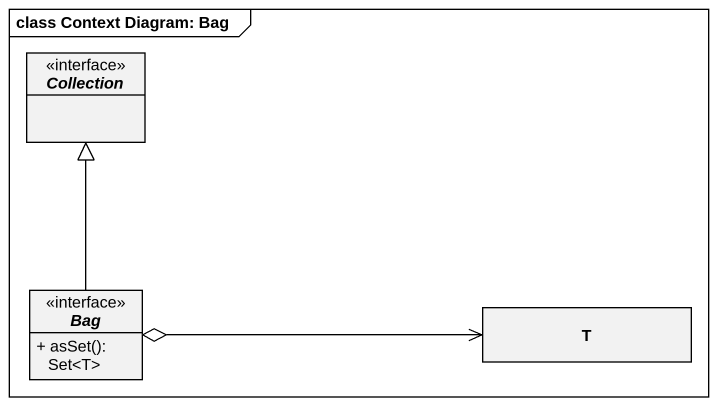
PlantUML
@startuml
mainframe class Context Diagram: Bag
hide circle
hide empty members
skinparam classAttributeIconSize 0
interface Collection <<interface>>
interface Bag {
  + asSet(): Set<T>
}
class T
Bag -up-|> Collection
T <-left-o Bag
@enduml
